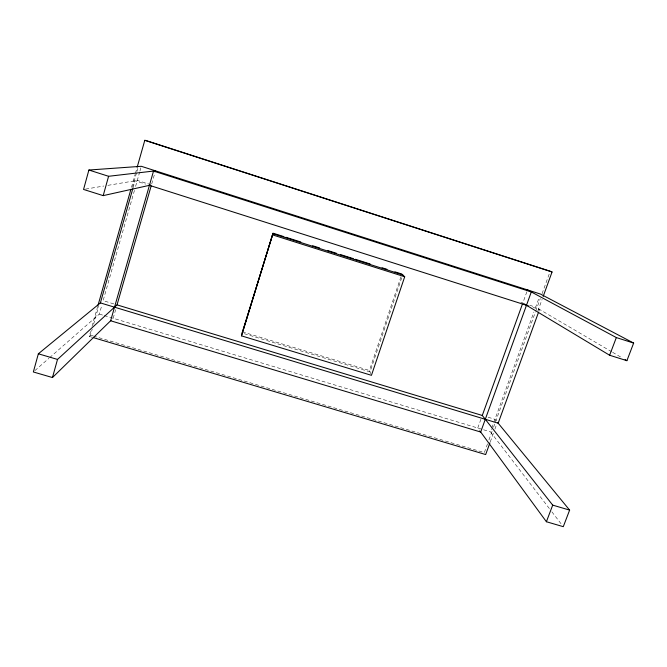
<?xml version="1.0" encoding="UTF-8"?>
<svg xmlns="http://www.w3.org/2000/svg" width="667" height="667" viewBox="0 0 667 667"><rect width="100%" height="100%" fill="white"/><g stroke="black" fill="none" stroke-linecap="round" stroke-linejoin="round"><path stroke-width="0.5" stroke-dasharray="3.33 2.5" d="M92.204 337.285L89.211 336.393L90.629 331.391M92.046 326.388L97.716 306.378M131.466 187.344L135.151 174.345M135.434 173.345L136.852 168.342M89.211 336.393L90.495 335.168L92.196 329.181M93.613 324.187L98.716 306.211M132.416 187.377L136.668 172.403M136.952 171.402L137.802 168.409M133.066 187.769L135.059 180.757L145.598 184.117M49.641 357.67L99.308 314.09L101.759 305.461M134.451 190.403L103.118 300.667L116.033 304.577M135.593 186.393L139.703 171.928M139.97 170.994L141.304 166.3M113.182 318.267L115.649 309.663M151.717 183.95L154.944 172.711M370.769 373.695L369.41 370.477L401.542 275.029M401.717 277.78L370.01 371.903L243.055 333.317M480.89 419.326L477.755 428.022L479.598 430.532M526.855 291.796L522.795 303.06L520.802 302.434M549.341 508.529L490.42 431.832L491.471 428.939M491.821 427.981L493.572 423.161M493.922 422.194L533.908 312.039M611.697 351.767L535.676 307.162L539.078 297.799M487.519 443.847L484.325 452.626L94.489 336.36M488.936 439.945L492.121 431.165M493.538 427.264L535.351 312.181M535.701 311.206L540.303 298.533M542.079 293.655L549.875 272.194M490.278 441.862L493.48 433.075M494.897 429.173L496.673 424.287M537.852 311.047L542.113 299.333M538.844 311.381L539.553 309.438L533.016 307.362M34.901 370.602L48.866 358.346M85.584 189.103L103.835 186.026M107.896 185.343L137.302 180.382L150.509 184.584M90.495 335.168L93.488 336.06M99.308 314.09L103.268 315.283M104.26 315.583L482.625 429.481M483.6 429.781L490.42 431.832M242.313 331.832L369.41 370.477M488.136 417.234L494.972 419.301L497.524 422.411M529.731 305.269L535.676 307.162M612.589 352.293L620.635 357.012M551.876 511.822L561.381 524.195"/><path stroke-width="1" d="M402.585 274.721L404.702 276.747L371.452 375.313L241.471 335.851L273.003 233.183L283.909 236.635M241.471 335.851L272.394 235.151M100.717 302.635L38.352 353.793L33.35 371.969L52.46 377.547L110.964 320.435M523.678 303.593L609.621 355.244L626.897 360.689L633.65 343.071L540.437 294.047L141.304 166.3L88.894 170.027L83.558 189.445L103.193 195.631L150.442 185.109M52.46 377.547L57.512 359.43L117.025 304.877L151.167 185.885M103.193 195.631L108.588 176.288L155.478 170.835M97.999 305.378L130.899 189.345M137.135 167.342L144.789 140.328L145.731 140.445L550.225 271.219L552.051 271.994L543.18 296.398M132.783 188.769L100.392 302.91L498.166 423.195L538.494 312.356M242.063 333.016L272.97 233.708L402.71 274.837M480.207 431.366L546.398 521.736L563.282 526.672L569.626 510.113L552.701 505.127L482.283 415.466L522.436 304.044M489.928 442.838L485.668 454.552L93.205 337.577M546.398 521.736L552.701 505.127M609.621 355.244L616.333 337.569L527.53 289.92M38.352 353.793L57.512 359.43M117.025 304.877L482.283 415.466M285.893 237.269L300.767 241.979M312.656 245.756L319.601 247.957M327.53 250.467L336.451 253.293M340.412 254.552L353.302 258.638M355.286 259.271L370.152 263.982M382.049 267.759L387.002 269.326M394.939 271.844L401.876 274.045M272.87 234.976L404.702 276.747M149.433 185.334L528.347 305.87M88.894 170.027L108.588 176.288M616.333 337.569L633.65 343.071M144.789 140.328L552.051 271.994M625.112 359.638L626.897 360.689M497.615 422.519L569.626 510.113M153.527 171.06L110.622 320.769L480.69 432.033L531.299 291.938L153.527 171.06"/></g></svg>
